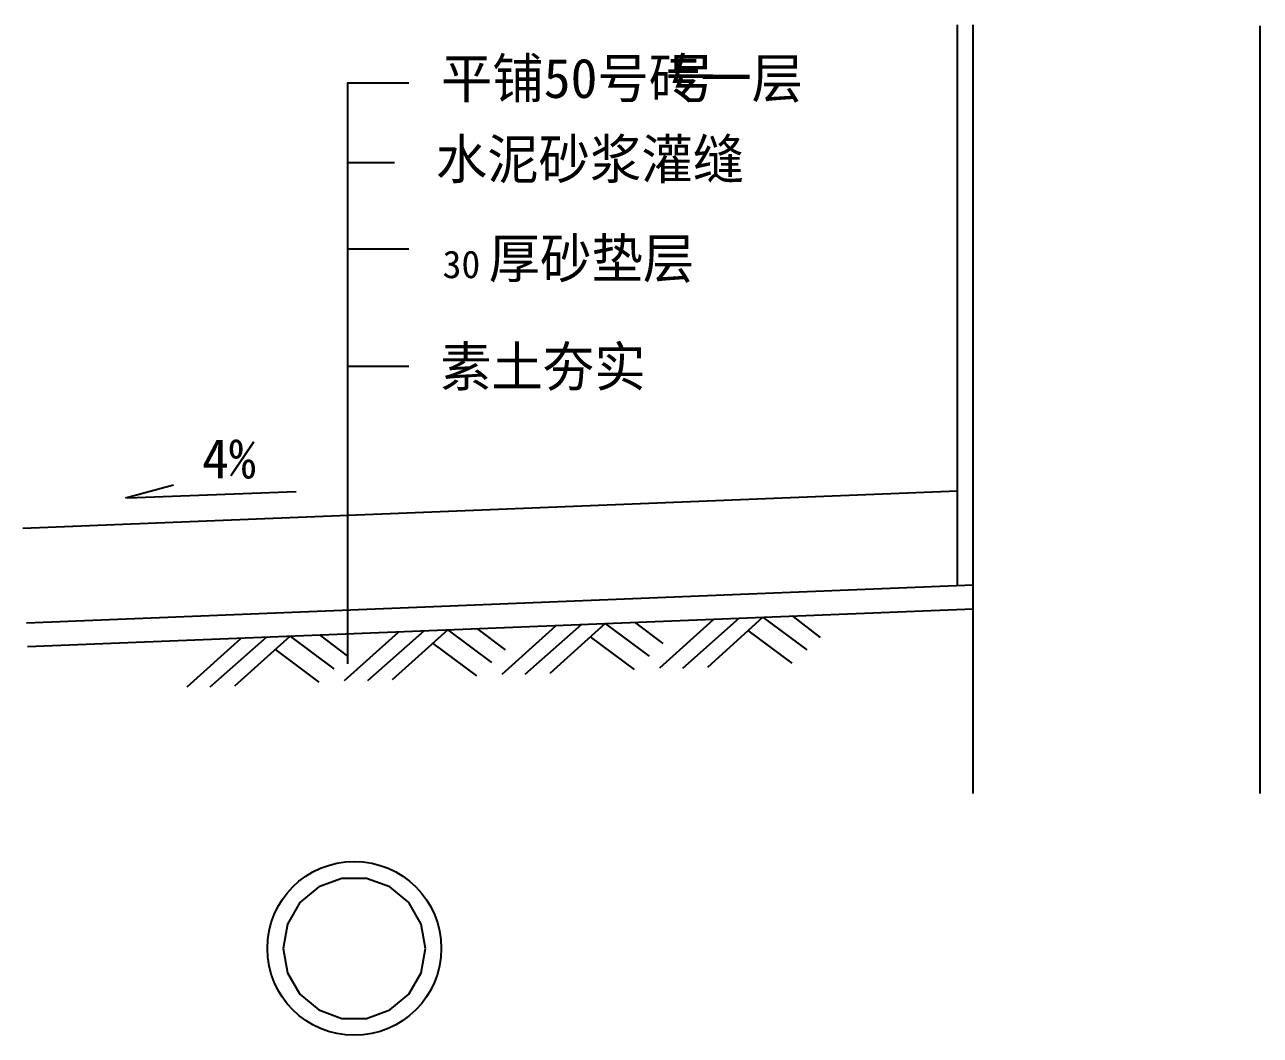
# Model space of a CAD drawing. Header units: metres. Extents: x 5226 to 7582, y 12202 to 13481.
# Drawn here: x 6019 to 7582, y 12202 to 13481 of the extents above; entities that cross this region are included whole.
import ezdxf

# ---------------------------------------------------------------- set-up
doc = ezdxf.new("R2010")
doc.units = ezdxf.units.M
doc.layers.add('PUB_DIM', color=3, linetype='Continuous')
doc.layers.add('PUB_TEXT', color=7, linetype='Continuous')

# ---------------------------------------------------------------- blocks, each defined once
blk = doc.blocks.new('BL_6211')
for p, q in [((0, -586.26), (586.44, 0)), ((243.31, -598.73), (860.94, 6.24)), ((505.33, -598.73), (1110.49, 6.24)), ((1110.49, 0), (1554.45, -432.3)), ((1416.19, 6.24), (1703.1, -280.59)), ((942.04, -155.92), (1391.23, -592.5))]:
    blk.add_line(p, q)

msp = doc.modelspace()

# ---------------------------------------------------------------- linework, layer by layer
for p, q in [((7198.68, 12770.25), (7198.68, 13480.51)), ((7581.85, 12507.63), (7581.85, 13479.23))]:
    msp.add_line(p, q)
for points in [[(7218.68, 12507.63), (7218.68, 13480.51)], [(7198.68, 12890.34), (6016.59, 12843.06)], [(7218.68, 12771.05), (6021.39, 12723.15)], [(7218.68, 12741.02), (6022.59, 12693.18)]]:
    msp.add_lwpolyline(points)
at = {"layer": 'PUB_DIM'}
for p, q in [((6486.77, 13305.87), (6427.67, 13305.87)), ((6427.67, 13196.91), (6504.76, 13196.91)), ((6427.67, 13048.45), (6504.76, 13048.45)), ((6146.49, 12881.62), (6207.34, 12898.21)), ((6149.26, 12881.62), (6362.21, 12889.91))]:
    msp.add_line(p, q, dxfattribs=at)
for points in [[(6427.67, 12671.58), (6427.67, 13407.01), (6504.76, 13407.01)], [(6525.88, 12311.63), (6520.46, 12342.41), (6504.83, 12369.48), (6480.88, 12389.57), (6451.51, 12400.26), (6420.26, 12400.26), (6390.88, 12389.57), (6366.94, 12369.48), (6351.31, 12342.41), (6345.88, 12311.63), (6351.31, 12280.85), (6366.94, 12253.78), (6390.88, 12233.69), (6420.26, 12223), (6451.51, 12223), (6480.88, 12233.69), (6504.83, 12253.78), (6520.46, 12280.85), (6525.88, 12311.63)]]:
    msp.add_lwpolyline(points, dxfattribs=at)
msp.add_circle((6435.88, 12311.63), 110, dxfattribs=at)

# ---------------------------------------------------------------- block references
at = {"xscale": 0.12, "yscale": 0.1, "zscale": 0.12, "rotation": 2.29}
for p in [(6620.63, 12717.1), (6819.98, 12725.07), (6221.93, 12701.15), (6421.28, 12709.13)]:
    msp.add_blockref('BL_6211', p, dxfattribs=at)

# ---------------------------------------------------------------- texts
at = {"layer": 'PUB_TEXT'}
for s, height, p in [('平铺50号砖一层', 50, (6545.43, 13387.8)), ('号', 50, (6828.87, 13387.8)), ('水泥砂浆灌缝', 50, (6539.02, 13285.42)), ('厚砂垫层', 50, (6605.88, 13159.79)), ('30', 35, (6547.59, 13159.79)), ('素土夯实', 50, (6544.4, 13022.76)), ('4%', 50, (6243.29, 12906.51))]:
    msp.add_text(s, height=height, dxfattribs=at).set_placement(p)

doc.saveas('drawing.dxf')
